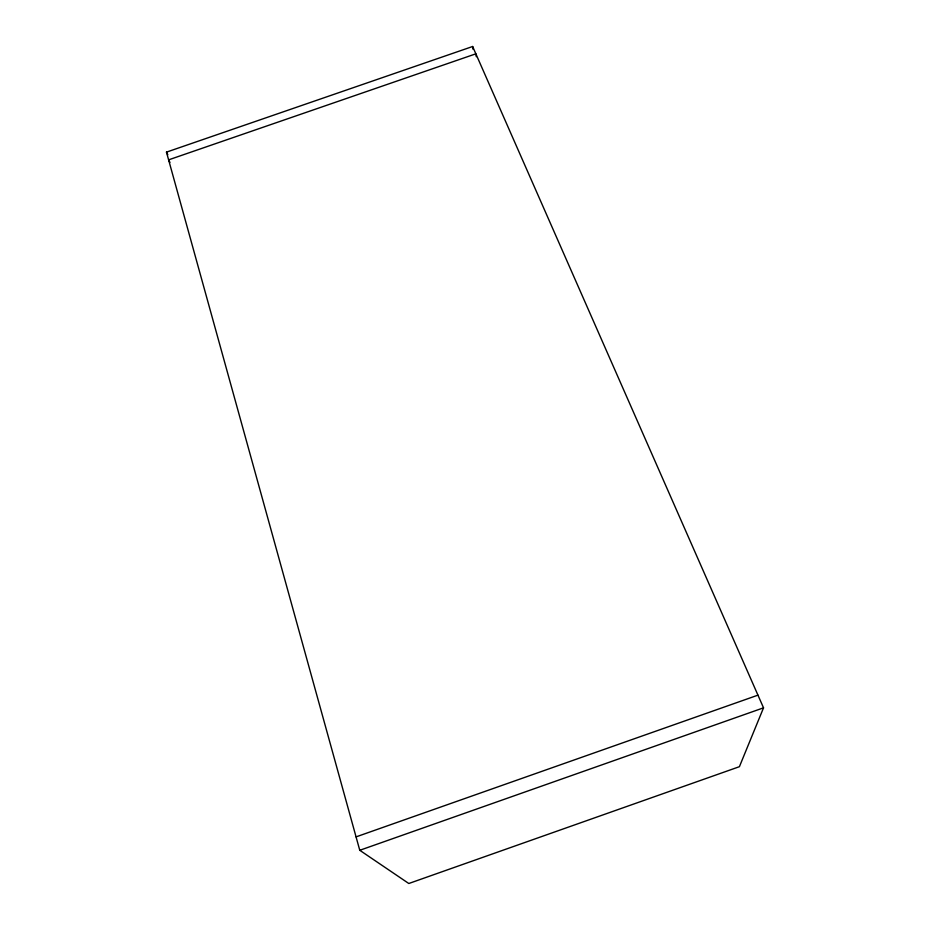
<?xml version="1.0" encoding="UTF-8"?>
<svg xmlns="http://www.w3.org/2000/svg" width="930" height="930" viewBox="0 0 930 930"><rect width="100%" height="100%" fill="white"/><g stroke="black" fill="none" stroke-linecap="round" stroke-linejoin="round"><path stroke-width="1.4" d="M763.53 707.835L739.408 766.692L408.805 883.5L359.771 850.287L166.47 152.136L472.638 46.5L763.53 707.835L359.771 850.287M356.062 836.884L757.95 695.152M169.958 162.425L168.609 159.855L475.858 53.824L476.311 56.695M166.47 152.136L167.807 154.694M472.638 46.5L473.091 49.348"/></g></svg>
